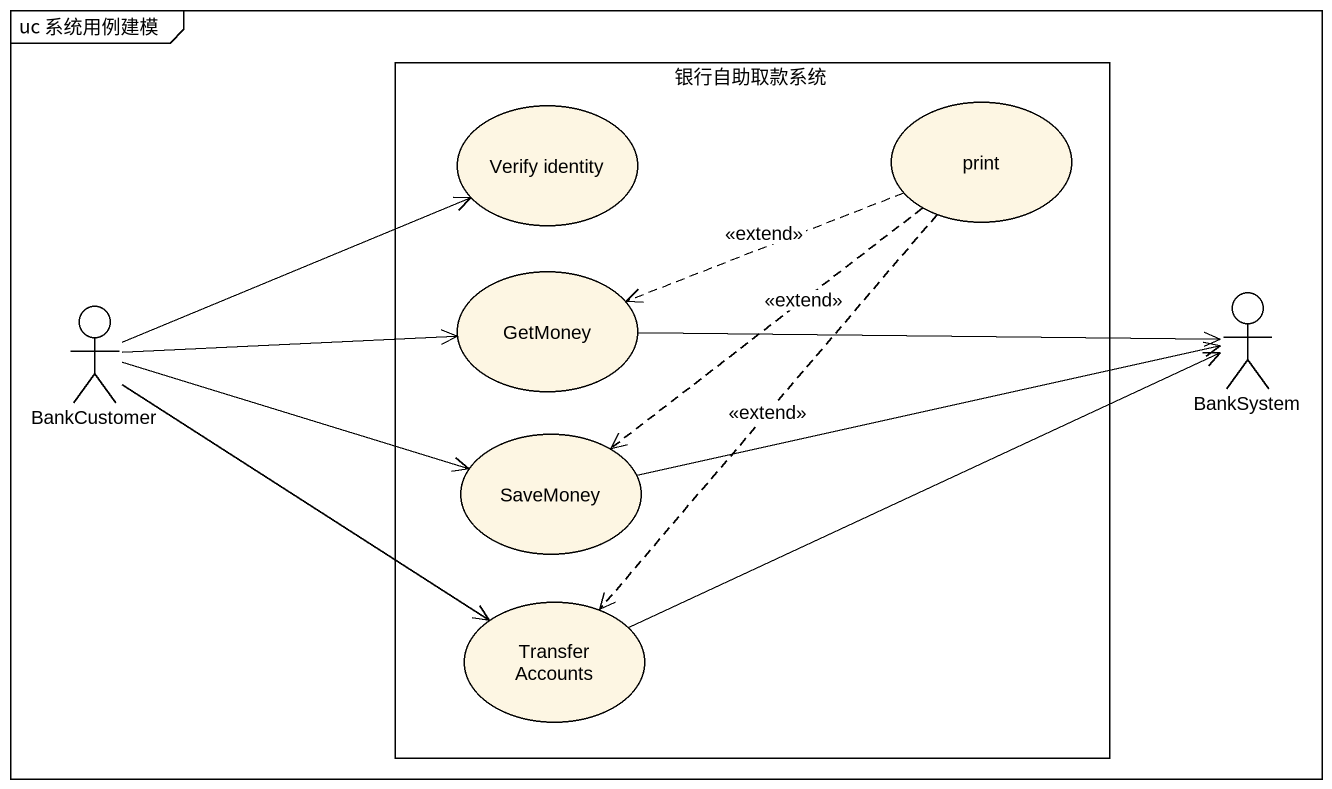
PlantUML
@startuml
mainframe uc 系统用例建模
rectangle 银行自助取款系统 {
  usecase "Verify identity" as Verify_identity
  usecase print
  usecase GetMoney
  usecase SaveMoney
  usecase "Transfer Accounts" as Transfer_Accounts
}
actor BankCustomer
actor BankSystem
print .left.> GetMoney : <<extend>>
print ..> SaveMoney : <<extend>>
print ..> Transfer_Accounts : <<extend>>
BankCustomer -right-> Verify_identity
BankCustomer -right-> GetMoney
BankCustomer -right-> SaveMoney
BankCustomer --> Transfer_Accounts
GetMoney -right-> BankSystem
SaveMoney -right-> BankSystem
Transfer_Accounts -right-> BankSystem
@enduml
